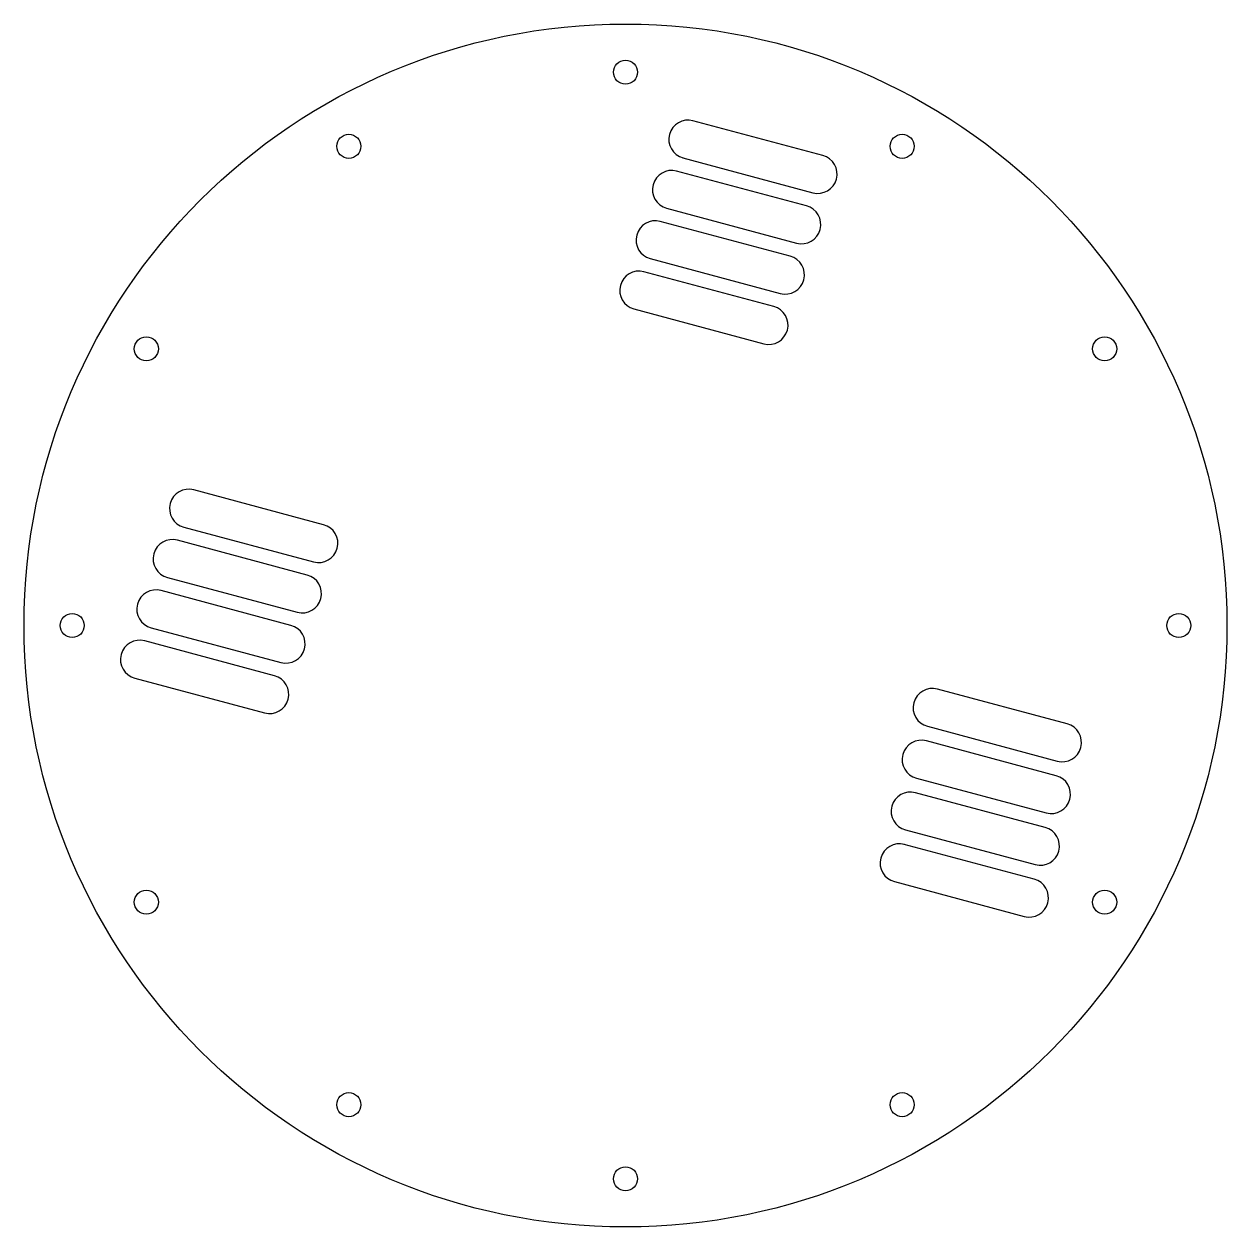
# Model space of a CAD drawing. Header units: millimetres. Extents: x -125 to 125, y -125 to 125.
import ezdxf

# ---------------------------------------------------------------- set-up
doc = ezdxf.new("R2010")
doc.units = ezdxf.units.MM

msp = doc.modelspace()

# ---------------------------------------------------------------- linework, layer by layer
at = {"color": 7, "linetype": 'Continuous', "lineweight": 25}
for p, q in [((41.01, 97.67), (14.02, 104.9)), ((11.95, 97.17), (38.94, 89.94)), ((37.61, 87.21), (10.62, 94.44)), ((8.55, 86.71), (35.54, 79.48)), ((34.21, 76.75), (7.22, 83.98)), ((5.15, 76.25), (32.14, 69.02)), ((30.81, 66.28), (3.82, 73.52)), ((1.75, 65.79), (28.74, 58.56)), ((-62.74, 20.95), (-89.73, 28.18)), ((-91.8, 20.46), (-64.82, 13.23)), ((-66.14, 10.49), (-93.13, 17.72)), ((-95.2, 10), (-68.21, 2.76)), ((-69.54, 0.03), (-96.53, 7.26)), ((-98.6, -0.47), (-71.61, -7.7)), ((-72.94, -10.43), (-99.93, -3.2)), ((-102, -10.93), (-75.01, -18.16)), ((91.8, -20.46), (64.82, -13.23)), ((62.74, -20.95), (89.73, -28.18)), ((89.52, -31.22), (62.53, -23.99)), ((60.46, -31.71), (87.45, -38.94)), ((87.23, -41.98), (60.24, -34.75)), ((58.17, -42.47), (85.16, -49.7)), ((84.94, -52.74), (57.95, -45.5)), ((55.88, -53.23), (82.87, -60.46))]:
    msp.add_line(p, q, dxfattribs=at)
for centre, radius in [((0, 0), 125), ((0, 115), 2.5), ((-57.5, 99.59), 2.5), ((57.5, 99.59), 2.5), ((-99.59, 57.5), 2.5), ((99.59, 57.5), 2.5), ((115, 0), 2.5), ((-115, 0), 2.5), ((-99.59, -57.5), 2.5), ((99.59, -57.5), 2.5), ((-57.5, -99.59), 2.5), ((57.5, -99.59), 2.5), ((0, -115), 2.5)]:
    msp.add_circle(centre, radius, dxfattribs=at)
for centre, start, end in [((12.99, 101.04), 75, 255), ((39.97, 93.81), 255, 75), ((9.59, 90.58), 75, 255), ((36.58, 83.34), 255, 75), ((6.19, 80.11), 75, 255), ((33.18, 72.88), 255, 75), ((2.79, 69.65), 75, 255), ((29.78, 62.42), 255, 75), ((-90.77, 24.32), 75, 255), ((-63.78, 17.09), 255, 75), ((-94.17, 13.86), 75, 255), ((-67.18, 6.63), 255, 75), ((-97.57, 3.4), 75, 255), ((-70.58, -3.83), 255, 75), ((-100.97, -7.06), 75, 255), ((-73.98, -14.3), 255, 75), ((63.78, -17.09), 75, 255), ((90.77, -24.32), 255, 75), ((61.49, -27.85), 75, 255), ((88.48, -35.08), 255, 75), ((59.21, -38.61), 75, 255), ((86.19, -45.84), 255, 75), ((56.92, -49.37), 75, 255), ((83.91, -56.6), 255, 75)]:
    msp.add_arc(centre, 4, start, end, dxfattribs=at)

doc.saveas('drawing.dxf')
